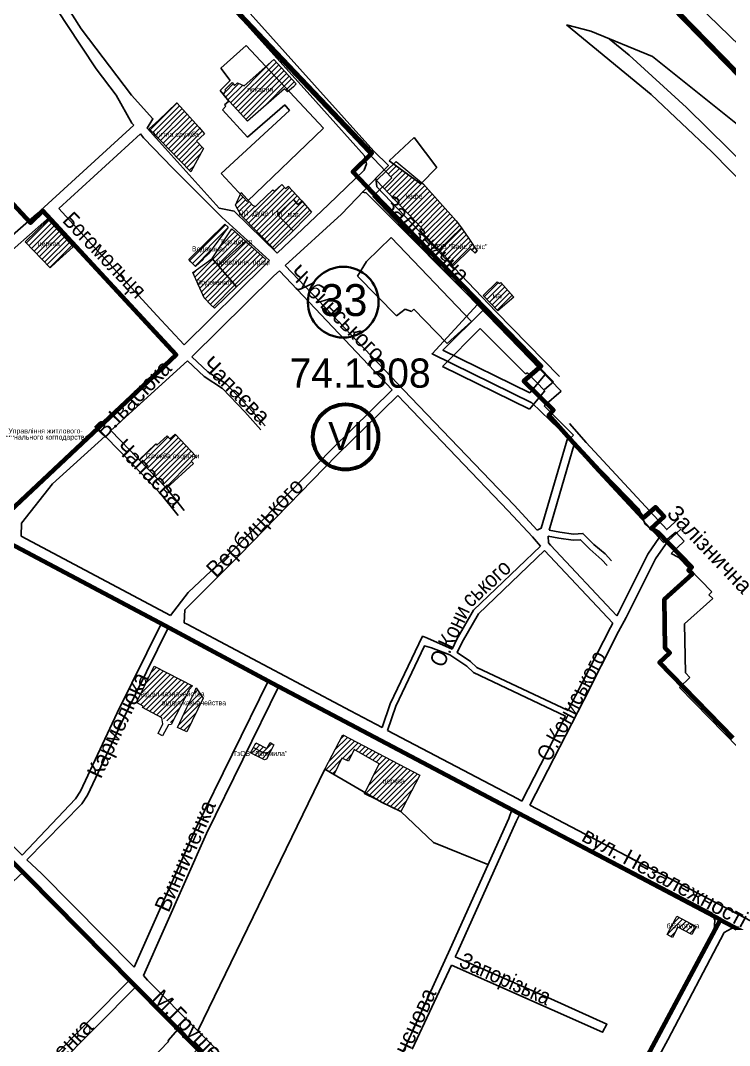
# Model space of a CAD drawing. Header units: millimetres. Extents: x 1378883 to 1389513, y 5662980 to 5673292.
# Drawn here: x 1384931 to 1385637, y 5666793 to 5667813 of the extents above; entities that cross this region are included whole.
import ezdxf
from ezdxf.enums import TextEntityAlignment as Align

# ---------------------------------------------------------------- set-up
doc = ezdxf.new("R2010")
doc.units = ezdxf.units.MM
for name, color, linetype in [('$Work', 1, 'Continuous'), ('N-raion', 1, 'Continuous'), ('zona', 3, 'Continuous'), ('вулиці', 7, 'Continuous'), ('ВулНазва', 7, 'Continuous'), ('КартаСкан', 252, 'Continuous'), ('район', 6, 'Continuous')]:
    doc.layers.add(name, color=color, linetype=linetype)
doc.layers.add('_5Інше', color=252, linetype='Continuous', lineweight=25)
picture_1 = doc.add_image_def('image1.tif', size_in_pixel=(29607, 29619))
pattern_1 = [(45, (2.4066, 2.8008), (-2.6516504294, 2.6516504294), [])]

# ---------------------------------------------------------------- blocks, each defined once
blk = doc.blocks.new('ЛвЗд')
at = {"layer": '_5Інше', "color": 204, "linetype": 'Continuous'}
for points in [[(48363.023, 25423.8), (48178.627, 25620.756)], [(48641.138, 25591.431), (49033.371, 25184.782)], [(48537.715, 25574.85), (48561.732, 25568.553)], [(48621.573, 25505.312), (48537.715, 25574.85)], [(48561.732, 25568.553), (48622.86, 25542.968)], [(48193.278, 25533.91), (48218.804, 25556.428)], [(48218.804, 25556.428), (48295.22, 25473.771)], [(48202.606, 25521.66), (48193.278, 25533.91)], [(48622.86, 25542.968), (48713.65, 25469.573)], [(48192.555, 25511.607), (48202.606, 25521.66)], [(48201.063, 25501.166), (48192.555, 25511.607)], [(48681.568, 25447.682), (48621.573, 25505.312)], [(48194.985, 25492.462), (48198.207, 25496.076)], [(48196.807, 25497.277), (48201.063, 25501.166)], [(48198.207, 25496.076), (48196.807, 25497.277)], [(48256.741, 25497.025), (48219.563, 25465.202)], [(48256.741, 25497.025), (48261.625, 25491.464)], [(48193, 25429), (48261.625, 25491.464)], [(48219.563, 25465.202), (48194.985, 25492.462)], [(48295.22, 25473.771), (48218.758, 25401.112)], [(48360.224, 25440.856), (48385.258, 25463.966)], [(48385.258, 25463.966), (48407.617, 25433.946)], [(49000, 25120), (48681.568, 25447.682)], [(48360.224, 25440.856), (48391.685, 25417.525)], [(48407.617, 25433.946), (48391.685, 25417.525)], [(48193, 25429), (48218.758, 25401.112)], [(48344.03, 25405.337), (48363.023, 25423.8)], [(48364.073, 25383.913), (48344.03, 25405.337)], [(48530.241, 25210.725), (48364.073, 25383.913)], [(48337.357, 25340.822), (48361.902, 25364.363)], [(48361.902, 25364.363), (48441.487, 25280.526)], [(48328.174, 25326.352), (48337.357, 25340.822)], [(48366.78, 25286.451), (48328.174, 25326.352)], [(48375.272, 25293.003), (48366.78, 25286.451)], [(48381.818, 25290.8), (48375.272, 25293.003)], [(48384.108, 25293.035), (48381.818, 25290.8)], [(48416.972, 25258.594), (48384.108, 25293.035)], [(48416.972, 25258.594), (48441.487, 25280.526)], [(48412.307, 25235.797), (48450.097, 25273.323)], [(48450.097, 25273.323), (48494.811, 25228.029)], [(48498.421, 25192.938), (48412.307, 25235.797)], [(48494.811, 25228.029), (48496.655, 25229.19)], [(48496.655, 25229.19), (48513.968, 25210.957)], [(48513.968, 25210.957), (48498.421, 25192.938)], [(48513.069, 25196.026), (48530.241, 25210.725)], [(48542.267, 25166.905), (48513.069, 25196.026)], [(48537.726, 25162.015), (48542.267, 25166.905)], [(48562.154, 25134.377), (48537.726, 25162.015)], [(48631.071, 25059.357), (48562.154, 25134.377)], [(48643.374, 25069.814), (48631.071, 25059.357)], [(48651.826, 25060.52), (48643.374, 25069.814)], [(48638.829, 25048.593), (48651.826, 25060.52)], [(48645.723, 25044.749), (48638.829, 25048.593)], [(48679, 25010), (48645.723, 25044.749)], [(48675.829, 25007.21), (48679, 25010)], [(48679.872, 25003.333), (48675.829, 25007.21)], [(48651.661, 24978.374), (48679.872, 25003.333)], [(48652.152, 24929.729), (48651.661, 24978.374)], [(48646.255, 24915.233), (48656.638, 24924.906)], [(48656.638, 24924.906), (48652.152, 24929.729)], [(48719.222, 24839.556), (48646.255, 24915.233)]]:
    blk.add_lwpolyline(points, dxfattribs=at)

msp = doc.modelspace()

# ---------------------------------------------------------------- hatches: boundary and pattern name
at = {"layer": 'вулиці', "lineweight": -2}
h = msp.add_hatch(dxfattribs=at)
h.set_pattern_fill('ANSI31', color=12, scale=30, style=0)
h.set_pattern_definition(pattern_1)
h.paths.add_polyline_path([(1385190.2, 5667741.6), (1385134.8, 5667741.6), (1385132.5, 5667739.5), (1385136.3, 5667734.9), (1385156.8, 5667712.4)])
h.paths.add_polyline_path([(1385190.2, 5667741.6), (1385193.9, 5667744.8), (1385196.7, 5667741.6), (1385197.9, 5667742.7), (1385175.3, 5667766.9), (1385153.5, 5667747.8), (1385146.9, 5667750.6), (1385144.1, 5667748.1), (1385141.6, 5667750.9), (1385134.3, 5667743.8), (1385135.7, 5667742.4), (1385134.8, 5667741.6)])
h.paths.add_polyline_path([(1385197.9, 5667742.7), (1385202.6, 5667746.8), (1385205.3, 5667749.7), (1385183.3, 5667773.9), (1385175.3, 5667766.9)])
h.paths.add_polyline_path([(1385155.8, 5667739.7), (1385183.4, 5667739.7), (1385183.4, 5667747.2), (1385155.8, 5667747.2)], flags=9)
h = msp.add_hatch(dxfattribs=at)
h.set_pattern_fill('ANSI31', color=5, scale=30, style=0)
h.set_pattern_definition(pattern_1)
h.paths.add_polyline_path([(1385068.7, 5667713.7), (1385059.2, 5667704.8), (1385100.7, 5667662.3), (1385113.1, 5667685.4), (1385106.3, 5667692.6), (1385114.1, 5667700.1), (1385108.7, 5667706.4), (1385090, 5667727.3), (1385086.8, 5667730.8)])
h.paths.add_polyline_path([(1385055.2, 5667695.1), (1385116.1, 5667695.1), (1385116.1, 5667702.6), (1385055.2, 5667702.6)], flags=9)
h = msp.add_hatch(dxfattribs=at)
h.set_pattern_fill('ANSI31', color=2, scale=30, style=0)
h.set_pattern_definition(pattern_1)
h.paths.add_polyline_path([(1385330.7, 5667605.8), (1385328.6, 5667603.8), (1385347.2, 5667584.6), (1385369.9, 5667606.6), (1385364.6, 5667613.3), (1385332, 5667649.9), (1385330.5, 5667651.2), (1385329.3, 5667650), (1385302.4, 5667669.8), (1385294.7, 5667662.4), (1385300.7, 5667656.1), (1385291.5, 5667647.1)])
h.paths.add_polyline_path([(1385312.8, 5667634.9), (1385332.8, 5667634.9), (1385332.8, 5667639.9), (1385312.8, 5667639.9)], flags=24)
h.paths.add_polyline_path([(1385328.5, 5667583.4), (1385405.1, 5667583.4), (1385405.1, 5667590.9), (1385328.5, 5667590.9)], flags=9)
h.paths.add_polyline_path([(1385271.5, 5667643.2), (1385382.1, 5667531.3), (1385399.1, 5667548.1), (1385288.6, 5667660)], flags=9)
h = msp.add_hatch(dxfattribs=at)
h.set_pattern_fill('ANSI31', color=2, scale=30, style=0)
h.set_pattern_definition(pattern_1)
h.paths.add_polyline_path([(1385347.2, 5667584.6), (1385362.1, 5667569), (1385379, 5667585.6), (1385383.4, 5667581.2), (1385385.4, 5667583.2), (1385378, 5667594.7), (1385369.9, 5667606.6)], flags=16)
h.paths.add_polyline_path([(1385328.5, 5667583.4), (1385405.1, 5667583.4), (1385405.1, 5667590.9), (1385328.5, 5667590.9)], flags=9)
h.paths.add_polyline_path([(1385271.5, 5667643.2), (1385382.1, 5667531.3), (1385399.1, 5667548.1), (1385288.6, 5667660)], flags=9)
h = msp.add_hatch(dxfattribs=at)
h.set_pattern_fill('ANSI31', color=2, scale=30, style=0)
h.set_pattern_definition(pattern_1)
h.paths.add_polyline_path([(1385202.6, 5667634.6), (1385207.2, 5667629.7), (1385211.1, 5667633.3), (1385210.4, 5667634), (1385197.9, 5667647.6), (1385197.6, 5667648), (1385194.9, 5667645.5), (1385191, 5667649.7), (1385183.7, 5667642.9), (1385182.3, 5667644.4), (1385167.5, 5667630.2), (1385165, 5667627.8), (1385161.8, 5667628.9), (1385157.6, 5667633.6), (1385156.5, 5667632.6), (1385149.8, 5667639.8), (1385145, 5667629.1), (1385150.6, 5667618.6), (1385183.5, 5667585.3), (1385184.2, 5667586), (1385202.3, 5667603.6), (1385194.3, 5667611.9), (1385189.6, 5667616.7), (1385186.8, 5667619.6)])
h.paths.add_polyline_path([(1385140.1, 5667616), (1385201.4, 5667616), (1385201.4, 5667624.7), (1385140.1, 5667624.7)], flags=9)
h = msp.add_hatch(dxfattribs=at)
h.set_pattern_fill('ANSI31', color=2, scale=30, style=0)
h.set_pattern_definition(pattern_1)
h.paths.add_polyline_path([(1385214.8, 5667615.9), (1385220.7, 5667622.1), (1385211.1, 5667633.3), (1385207.2, 5667629.7), (1385202.6, 5667634.6), (1385186.8, 5667619.6), (1385189.6, 5667616.7), (1385194.3, 5667611.9), (1385202.3, 5667603.6)])
h.paths.add_polyline_path([(1385195.3, 5667617.2), (1385211.2, 5667617.2), (1385211.2, 5667622.2), (1385195.3, 5667622.2)], flags=24)
h.paths.add_polyline_path([(1385140.1, 5667616), (1385201.4, 5667616), (1385201.4, 5667624.7), (1385140.1, 5667624.7)], flags=9)
h = msp.add_hatch(dxfattribs=at)
h.set_pattern_fill('ANSI31', color=5, scale=30, style=0)
h.set_pattern_definition(pattern_1)
h.paths.add_polyline_path([(1384958.5, 5667614.6), (1384935.8, 5667592.5), (1384960.6, 5667566.9), (1384983.4, 5667587.7)])
h.paths.add_polyline_path([(1384944, 5667586.8), (1384974.5, 5667586.8), (1384974.5, 5667593.1), (1384944, 5667593.1)], flags=24)
h = msp.add_hatch(dxfattribs=at)
h.set_pattern_fill('ANSI31', color=164, scale=30, style=0)
h.set_pattern_definition(pattern_1)
h.paths.add_polyline_path([(1385137.7, 5667607.1), (1385134.4, 5667610.1), (1385099.7, 5667575.8), (1385098.7, 5667574.8), (1385100.7, 5667572.6), (1385105.3, 5667567.9), (1385113.1, 5667575.4), (1385112.8, 5667575.7), (1385118, 5667580.7)])
h.paths.add_polyline_path([(1385096, 5667580.4), (1385142.3, 5667580.4), (1385142.3, 5667589.2), (1385096, 5667589.2)], flags=9)
h = msp.add_hatch(dxfattribs=at)
h.set_pattern_fill('ANSI31', color=5, scale=30, style=0)
h.set_pattern_definition(pattern_1)
h.paths.add_polyline_path([(1385121.9, 5667576), (1385128.1, 5667568.8), (1385135.5, 5667575.6), (1385142.4, 5667581.9), (1385154.9, 5667593.3), (1385141.5, 5667605.3)])
h.paths.add_polyline_path([(1385124.3, 5667587.5), (1385167.2, 5667587.5), (1385167.2, 5667596.3), (1385124.3, 5667596.3)], flags=9)
h.paths.add_polyline_path([(1385096, 5667580.4), (1385142.3, 5667580.4), (1385142.3, 5667589.2), (1385096, 5667589.2)], flags=9)
h = msp.add_hatch(dxfattribs=at)
h.set_pattern_fill('ANSI31', color=5, scale=30, style=0)
h.set_pattern_definition(pattern_1)
h.paths.add_polyline_path([(1385175.1, 5667575.1), (1385154.9, 5667593.3), (1385142.4, 5667581.9), (1385135.5, 5667575.6), (1385128.1, 5667568.8), (1385146.1, 5667547.6)])
h.paths.add_polyline_path([(1385108.3, 5667567.4), (1385192.9, 5667567.4), (1385192.9, 5667576.2), (1385108.3, 5667576.2)], flags=9)
h.paths.add_polyline_path([(1385124.3, 5667587.5), (1385167.2, 5667587.5), (1385167.2, 5667596.3), (1385124.3, 5667596.3)], flags=9)
h = msp.add_hatch(dxfattribs=at)
h.set_pattern_fill('ANSI31', color=164, scale=30, style=0)
h.set_pattern_definition(pattern_1)
h.paths.add_polyline_path([(1385121.9, 5667576), (1385102.4, 5667562.1), (1385113.9, 5667536.9), (1385121.3, 5667529.2), (1385124, 5667526.5), (1385146.1, 5667547.6)])
h.paths.add_polyline_path([(1385100.6, 5667547.3), (1385146.9, 5667547.3), (1385146.9, 5667556), (1385100.6, 5667556)], flags=9)
h = msp.add_hatch(dxfattribs=at)
h.set_pattern_fill('ANSI31', color=2, scale=30, style=0)
h.set_pattern_definition(pattern_1)
h.paths.add_polyline_path([(1385422, 5667537.6), (1385408.9, 5667552), (1385408, 5667551.2), (1385405.4, 5667552.6), (1385391.3, 5667539.1), (1385405.9, 5667524)])
h.paths.add_polyline_path([(1385399.3, 5667536.4), (1385415.2, 5667536.4), (1385415.2, 5667541.4), (1385399.3, 5667541.4)], flags=24)
h = msp.add_hatch(dxfattribs=at)
h.set_pattern_fill('ANSI31', color=5, scale=30, style=0)
h.set_pattern_definition(pattern_1)
h.paths.add_polyline_path([(1385079.8, 5667396.6), (1385077.1, 5667399.5), (1385066.7, 5667390.2), (1385065.6, 5667391.4), (1385049.2, 5667375.8), (1385076.3, 5667347.5), (1385103.1, 5667372), (1385100.8, 5667374.3), (1385105.8, 5667379), (1385085, 5667401.3)], flags=17)
h.paths.add_polyline_path([(1385047, 5667375.3), (1385117.8, 5667375.3), (1385117.8, 5667382.8), (1385047, 5667382.8)], flags=9)
h.paths.add_polyline_path([(1385011.6, 5667393.8), (1385090.7, 5667314.5), (1385107.7, 5667331.4), (1385028.6, 5667410.8)], flags=9)
h = msp.add_hatch(dxfattribs=at)
h.set_pattern_fill('ANSI31', color=5, scale=30, style=0)
h.set_pattern_definition(pattern_1)
h.paths.add_polyline_path([(1385064.2, 5667170.5), (1385046.6, 5667134.1), (1385053.2, 5667130.5), (1385052.4, 5667129.2), (1385081.6, 5667113.4), (1385101.4, 5667151.3)])
h.paths.add_polyline_path([(1385035.5, 5667138), (1385129.3, 5667138), (1385129.3, 5667146.7), (1385035.5, 5667146.7)], flags=9)
h.paths.add_polyline_path([(1385009.5, 5667039.5), (1385072.1, 5667172.1), (1385050.4, 5667182.4), (1384987.8, 5667049.7)], flags=9)
h = msp.add_hatch(dxfattribs=at)
h.set_pattern_fill('ANSI31', color=5, scale=30, style=0)
h.set_pattern_definition(pattern_1)
h.paths.add_polyline_path([(1385112.9, 5667138.6), (1385106, 5667148.9), (1385104.7, 5667145.2), (1385096.7, 5667129.2), (1385087.4, 5667109.3), (1385096.7, 5667105.1)])
h.paths.add_polyline_path([(1385056.8, 5667129), (1385150.6, 5667129), (1385150.6, 5667137.7), (1385056.8, 5667137.7)], flags=9)
h.paths.add_polyline_path([(1385035.5, 5667138), (1385129.3, 5667138), (1385129.3, 5667146.7), (1385035.5, 5667146.7)], flags=9)
h = msp.add_hatch(dxfattribs=at)
h.set_pattern_fill('ANSI31', color=5, scale=30, style=0)
h.set_pattern_definition(pattern_1)
h.paths.add_polyline_path([(1385288, 5667073.2), (1385274, 5667044.6), (1385290.2, 5667035.2), (1385309.7, 5667025.9), (1385311.5, 5667029.5), (1385328.3, 5667062), (1385251.8, 5667102), (1385233.9, 5667067.8), (1385242.2, 5667063), (1385243.3, 5667062.9), (1385250.9, 5667078.8), (1385257.4, 5667075.9), (1385263.2, 5667087.4)])
h.paths.add_polyline_path([(1385287.2, 5667052.3), (1385317.6, 5667052.3), (1385317.6, 5667058.5), (1385287.2, 5667058.5)], flags=24)
h = msp.add_hatch(dxfattribs=at)
h.set_pattern_fill('ANSI31', color=2, scale=30, style=0)
h.set_pattern_definition(pattern_1)
h.paths.add_polyline_path([(1385176.2, 5667088.4), (1385165.3, 5667094.1), (1385162.8, 5667089.5), (1385170.4, 5667085.5), (1385178.4, 5667082.8), (1385183.3, 5667092.2), (1385179.4, 5667094.3)])
h.paths.add_polyline_path([(1385135.1, 5667078.4), (1385203.8, 5667078.4), (1385203.8, 5667087.2), (1385135.1, 5667087.2)], flags=9)
h = msp.add_hatch(dxfattribs=at)
h.set_pattern_fill('ANSI31', color=2, scale=30, style=0)
h.set_pattern_definition(pattern_1)
h.paths.add_polyline_path([(1385162.8, 5667089.5), (1385160, 5667084.2), (1385173.8, 5667077.1), (1385175.7, 5667077.7), (1385178.4, 5667082.8), (1385170.4, 5667085.5)])
h.paths.add_polyline_path([(1385135.1, 5667078.4), (1385203.8, 5667078.4), (1385203.8, 5667087.2), (1385135.1, 5667087.2)], flags=9)
h = msp.add_hatch(dxfattribs=at)
h.set_pattern_fill('ANSI31', color=5, scale=30, style=0)
h.set_pattern_definition(pattern_1)
h.paths.add_polyline_path([(1385584.1, 5666921.7), (1385582.7, 5666918.9), (1385574.5, 5666903.3), (1385579.9, 5666900.4), (1385585.3, 5666910.7), (1385598.4, 5666903.9), (1385599.2, 5666903.4), (1385603.5, 5666911.5)])
h.paths.add_polyline_path([(1385565.7, 5666908.5), (1385614.9, 5666908.5), (1385614.9, 5666916), (1385565.7, 5666916)], flags=9)

# ---------------------------------------------------------------- linework, layer by layer
at = {"layer": '$Work', "color": 7, "lineweight": -2}
msp.add_lwpolyline([(1385107.5, 5666789.6), (1385087.5, 5666808.9), (1385077.9, 5666798.1), (1385078.3, 5666796.9), (1385077.8, 5666796.4), (1385077.8, 5666796.3), (1385063.2, 5666780.9), (1385081.4, 5666763.8), (1385086.6, 5666767.5)], close=True, dxfattribs=at)
at = {"layer": 'N-raion', "color": 1, "lineweight": 35}
msp.add_circle((1385252.2, 5667532.5), 35.2, dxfattribs=at)
at = {"layer": 'zona', "color": 3, "lineweight": 60}
msp.add_circle((1385254.5, 5667398.4), 32.5, dxfattribs=at)
at = {"layer": 'вулиці', "color": 7}
for points in [[(1385967.5, 5667465.7), (1385719, 5667717.7), (1385533.2, 5667897.9), (1385360.4, 5668049), (1385287.4, 5668103.8), (1385248.1, 5668130.8), (1385207.4, 5668153.7), (1385167.2, 5668172.5), (1385154, 5668176.3), (1385141.1, 5668179), (1385130.3, 5668172), (1385126.9, 5668165.8)], [(1385052.3, 5667933.5), (1385069.6, 5667914.7), (1385103.9, 5667882), (1385223.6, 5667748.3), (1385282.6, 5667682.8), (1385297.1, 5667668.3), (1385287.6, 5667659), (1385250.5, 5667620), (1385194.6, 5667568.9)], [(1385056, 5667909.6), (1385064.1, 5667906.2), (1385096.7, 5667875.1), (1385216.2, 5667741.6), (1385273.5, 5667678), (1385275.5, 5667670.2), (1385273.1, 5667663.9), (1385237.7, 5667629.7), (1385186.6, 5667581.1)], [(1384963.3, 5667849.2), (1384991.6, 5667804.4), (1385041.5, 5667738.3), (1385062.8, 5667714.9), (1385057.1, 5667705.7), (1385128.9, 5667625.9), (1385143.6, 5667622.9), (1385186.6, 5667581.1)], [(1385043.7, 5667708.5), (1385042, 5667710.6), (1385026.2, 5667738.5), (1385006.4, 5667764.6), (1384977.1, 5667808.6), (1384955.1, 5667842.9)], [(1386032.9, 5667271.8), (1385893.3, 5667421.5), (1385787.1, 5667531.1), (1385724.6, 5667594.3), (1385656.7, 5667664.2), (1385593.9, 5667726), (1385536.9, 5667778.3), (1385516.9, 5667794.5)], [(1384724.2, 5667407.9), (1384804.8, 5667483.4), (1384904, 5667582.4), (1384946.9, 5667620.2), (1385043.7, 5667708.5)], [(1384969.1, 5667625.6), (1385050.5, 5667699.8)], [(1385178.8, 5667573.8), (1385131.3, 5667617.1), (1385082.8, 5667665.7), (1385053.5, 5667696), (1385050.5, 5667699.8)], [(1385284.5, 5667656), (1385285.7, 5667647.3), (1385404.3, 5667523), (1385467.4, 5667458.6)], [(1385271.2, 5667641.8), (1385275, 5667641.2), (1385398.5, 5667517.5), (1385461.4, 5667453.4)], [(1384969.1, 5667625.6), (1385066.9, 5667519.2), (1385094.1, 5667490)], [(1384734.5, 5667402.5), (1384812.4, 5667475.5), (1384911.5, 5667574.3), (1384954.2, 5667612), (1384960.3, 5667617.5)], [(1384960.3, 5667617.5), (1385058.1, 5667511), (1385085.4, 5667481.8)], [(1385178.8, 5667573.8), (1385173.9, 5667569.1), (1385094.1, 5667490)], [(1385194.6, 5667568.9), (1385319.4, 5667437.7), (1385422.2, 5667330.5), (1385445.3, 5667305.6)], [(1385188.7, 5667563.5), (1385183.3, 5667558.6), (1385101.7, 5667478.2)], [(1385188.7, 5667563.5), (1385301, 5667445.4)], [(1385385.7, 5667530.3), (1385340.6, 5667481.2), (1385439.8, 5667432.5)], [(1385391.4, 5667524.6), (1385351.4, 5667484.8), (1385437.8, 5667442.4), (1385453.2, 5667460.5)], [(1385085.4, 5667481.8), (1384926.9, 5667332.3), (1384912.3, 5667320), (1384902.2, 5667315.2)], [(1385101.7, 5667478.2), (1385117.5, 5667463.2), (1385135.8, 5667451.3), (1385158.6, 5667427.3), (1385174.6, 5667409.6)], [(1385097.3, 5667474.1), (1385021.1, 5667404.7)], [(1385097.3, 5667474.1), (1385113.8, 5667458.5), (1385132, 5667446.7), (1385154.2, 5667423.3), (1385170.1, 5667405.6)], [(1385080.5, 5667220.8), (1385097.9, 5667243.7), (1385143.7, 5667286.8), (1385240.4, 5667385.8), (1385301, 5667445.4)], [(1385094.1, 5667213.6), (1385094.7, 5667226.3), (1385149.3, 5667281.1), (1385246, 5667380.2), (1385306.5, 5667439.6)], [(1385306.5, 5667439.6), (1385313.6, 5667432.2), (1385416.4, 5667325), (1385440.7, 5667298.9), (1385448.6, 5667289.9)], [(1385439.8, 5667432.5), (1385475.7, 5667398)], [(1385477.3, 5667411.7), (1385494, 5667393), (1385574.2, 5667306.2), (1385574.2, 5667306.2), (1385574.2, 5667306.2)], [(1385015.2, 5667399.3), (1384962.9, 5667351.6), (1384932.2, 5667312.5), (1384931.8, 5667299.8)], [(1385015.2, 5667399.3), (1385043.4, 5667370.3), (1385070.3, 5667342.2), (1385087.8, 5667320.3)], [(1385021.1, 5667404.7), (1385049.2, 5667375.8), (1385076.3, 5667347.5), (1385094.1, 5667325.3)], [(1385475.7, 5667398), (1385449.3, 5667307.5), (1385445.3, 5667305.6)], [(1385482.3, 5667392.1), (1385457.1, 5667305.8)], [(1385482.3, 5667392.1), (1385487.2, 5667387.7), (1385546.2, 5667326.9), (1385552.6, 5667311.6), (1385566.9, 5667298.8)], [(1385574.2, 5667306.2), (1385586.1, 5667317.3)], [(1384893.6, 5667307.1), (1384922.4, 5667292.1), (1385071.3, 5667213)], [(1385437.8, 5667032), (1385491.5, 5667136.6), (1385526.2, 5667204.7), (1385533.8, 5667218.7), (1385562.9, 5667277.1), (1385575.1, 5667294.8), (1385588, 5667306.8)], [(1385457.1, 5667305.8), (1385467.7, 5667303.7), (1385481.3, 5667301.6), (1385490.7, 5667302.4), (1385501.7, 5667291.4), (1385512.7, 5667282), (1385519.2, 5667275.3)], [(1384931.8, 5667299.8), (1385080.5, 5667220.8)], [(1385456.1, 5667299.8), (1385466.7, 5667297.8), (1385481, 5667295.6), (1385488.4, 5667296.2), (1385497.6, 5667286.9), (1385509.4, 5667276.2), (1385515, 5667270.4)], [(1385456.1, 5667299.8), (1385456.6, 5667292.9)], [(1385456.6, 5667292.9), (1385458.4, 5667290.9), (1385524.6, 5667220.5)], [(1385524.6, 5667220.5), (1385525.9, 5667222.8), (1385555.2, 5667281.7), (1385566.9, 5667298.8)], [(1385448.6, 5667289.9), (1385381.9, 5667226.2), (1385365.2, 5667197.1), (1385360.7, 5667187.2)], [(1385452.6, 5667285.4), (1385386.7, 5667222.5), (1385370.5, 5667194.3), (1385365.5, 5667184), (1385378.9, 5667175.1), (1385385.3, 5667169.2), (1385476, 5667126.1)], [(1385452.5, 5667285.5), (1385520.5, 5667213.1)], [(1385071.3, 5667213), (1385027.2, 5667123.9), (1384990.7, 5667045.9), (1384985.9, 5667038.4), (1384932.6, 5666982.2)], [(1385094.1, 5667213.6), (1385097, 5667212.1), (1385259.5, 5667125.8), (1385291, 5667109.2)], [(1385476, 5667126.1), (1385483.5, 5667140.7), (1385518.2, 5667208.8), (1385520.5, 5667213.1)], [(1385078.3, 5667209.1), (1385034.4, 5667120.4), (1384997.7, 5667042.1), (1384992.2, 5667033.4), (1384937.3, 5666977.6)], [(1385078.3, 5667209.1), (1385091.7, 5667202), (1385177.8, 5667156.2)], [(1385291, 5667109.2), (1385298.8, 5667132.9), (1385331.2, 5667200.1), (1385336, 5667198.1), (1385360.7, 5667187.2)], [(1385296.4, 5667106.4), (1385304.4, 5667130.7), (1385333, 5667190.5), (1385339.9, 5667188.6), (1385358.2, 5667181.6)], [(1385358.2, 5667181.6), (1385375.2, 5667170.4), (1385381.9, 5667164.2), (1385473.3, 5667120.7)], [(1385177.8, 5667156.2), (1385105.4, 5667008.9), (1385044.3, 5666871)], [(1385188.6, 5667151), (1385116.2, 5667003.8), (1385053.6, 5666862.5)], [(1385188.6, 5667151), (1385254.9, 5667115.8), (1385420.1, 5667028.9)], [(1385429.8, 5667036.2), (1385473.3, 5667120.7)], [(1384799.7, 5667108.8), (1384826.2, 5667089.9), (1384932.6, 5666982.2)], [(1385296.4, 5667106.4), (1385425.9, 5667038.3), (1385429.8, 5667036.2)], [(1385233.9, 5667067.8), (1385107.7, 5666807.5)], [(1385396.2, 5666972.9), (1385342.1, 5666994.8), (1385309.7, 5667025.9), (1385290.2, 5667035.2), (1385233.9, 5667067.8)], [(1385249.8, 5666663.7), (1385255.9, 5666664.4), (1385358.5, 5666889.3), (1385417, 5667018.9), (1385420, 5667027.6), (1385420.1, 5667028.9)], [(1385437.8, 5667032), (1385617, 5666938.2), (1385686.1, 5666902.2)], [(1385363.6, 5666881.3), (1385365.8, 5666886), (1385424.4, 5667015.9), (1385428.7, 5667024.4)], [(1385428.7, 5667024.4), (1385611.2, 5666928.9), (1385619.3, 5666924.7)], [(1384937.3, 5666977.6), (1384952.1, 5666964.2), (1385044.3, 5666871)], [(1384778.4, 5666818), (1384780.1, 5666819.6), (1384829.4, 5666867.2), (1384855, 5666891.3), (1384894.4, 5666929.1), (1384933.4, 5666965.2)], [(1384933.4, 5666965.2), (1384943, 5666956.8), (1385040.6, 5666858.9)], [(1385541.5, 5666757.4), (1385566.3, 5666803.3), (1385621.4, 5666908.1), (1385621.9, 5666917.6), (1385619.3, 5666924.7)], [(1385542.2, 5666737.5), (1385575.2, 5666798.6), (1385631.2, 5666905.4), (1385638.5, 5666909.5), (1385645.4, 5666911)], [(1385363.6, 5666881.3), (1385458.8, 5666839.5), (1385514.6, 5666814.1), (1385510.3, 5666806.2), (1385359.8, 5666872.8)], [(1385320.8, 5666789.2), (1385359.8, 5666872.8)], [(1384890.1, 5666709.1), (1384895.9, 5666715), (1384958.6, 5666776.3), (1385040.6, 5666858.9)], [(1385053.6, 5666862.5), (1385057.3, 5666857.9), (1385158.7, 5666756.3), (1385249.8, 5666663.7)], [(1384898, 5666704.5), (1384902.3, 5666708.7), (1384965, 5666769.9), (1385046.9, 5666852.5)], [(1385046.9, 5666852.5), (1385149.5, 5666748.4), (1385269.1, 5666626.5), (1385332.4, 5666564.9), (1385359.1, 5666538.5)]]:
    msp.add_lwpolyline(points, dxfattribs=at)
at = {"layer": 'вулиці', "color": 1}
msp.add_lwpolyline([(1385452.4, 5667445.6), (1385461.4, 5667453.4)], dxfattribs=at)
at = {"layer": 'ВулНазва', "color": 7, "lineweight": 9}
for points in [[(1385183.3, 5667773.9), (1385205.3, 5667749.7), (1385202.6, 5667746.8), (1385196.7, 5667741.6), (1385193.9, 5667744.8), (1385156.8, 5667712.4), (1385132.3, 5667739.3), (1385135.7, 5667742.4), (1385134.3, 5667743.8), (1385141.6, 5667750.9), (1385144.1, 5667748.1), (1385146.9, 5667750.6), (1385153.5, 5667747.8), (1385183.3, 5667773.9)], [(1385059.2, 5667704.8), (1385068.7, 5667713.7), (1385086.8, 5667730.8), (1385090, 5667727.3), (1385108.7, 5667706.4), (1385114.1, 5667700.1), (1385106.3, 5667692.6), (1385113.1, 5667685.4), (1385100.7, 5667662.3), (1385059.2, 5667704.8)], [(1385347.2, 5667584.6), (1385328.6, 5667603.8), (1385330.7, 5667605.8), (1385285.4, 5667653.6), (1385305, 5667672.3), (1385332, 5667649.9), (1385364.6, 5667613.3), (1385369.9, 5667606.6), (1385347.2, 5667584.6)], [(1385150.6, 5667618.6), (1385145, 5667629.1), (1385150.6, 5667641.5), (1385161.8, 5667628.9), (1385165, 5667627.8), (1385167.5, 5667630.2), (1385182.3, 5667644.4), (1385183.7, 5667642.9), (1385191, 5667649.7), (1385194.9, 5667645.5), (1385197.6, 5667648), (1385197.9, 5667647.6), (1385210.4, 5667634), (1385211.1, 5667633.3), (1385207.2, 5667629.7), (1385202.6, 5667634.6), (1385186.8, 5667619.6), (1385189.6, 5667616.7), (1385194.3, 5667611.9), (1385202.3, 5667603.6), (1385184.2, 5667586), (1385183.5, 5667585.3), (1385150.6, 5667618.6)], [(1385202.6, 5667634.6), (1385207.2, 5667629.7), (1385211.1, 5667633.3), (1385220.7, 5667622.1), (1385214.8, 5667615.9), (1385202.3, 5667603.6), (1385194.3, 5667611.9), (1385189.6, 5667616.7), (1385186.8, 5667619.6), (1385202.6, 5667634.6)], [(1384935.8, 5667592.5), (1384958.5, 5667614.6), (1384983.4, 5667587.7), (1384966.2, 5667572), (1384960.7, 5667566.8), (1384935.8, 5667592.5)], [(1385134.4, 5667610.1), (1385137.7, 5667607.1), (1385118, 5667580.7), (1385112.8, 5667575.7), (1385113.1, 5667575.4), (1385105.3, 5667567.9), (1385100.7, 5667572.6), (1385098.7, 5667574.8), (1385099.7, 5667575.8), (1385134.4, 5667610.1)], [(1385128.1, 5667568.8), (1385121.9, 5667576), (1385141.5, 5667605.3), (1385154.9, 5667593.3), (1385142.4, 5667581.9), (1385135.5, 5667575.6), (1385128.1, 5667568.8)], [(1385347.2, 5667584.6), (1385369.9, 5667606.6), (1385378, 5667594.7), (1385385.4, 5667583.2), (1385383.4, 5667581.2), (1385379, 5667585.6), (1385362.1, 5667569), (1385347.2, 5667584.6)], [(1385146.1, 5667547.6), (1385128.1, 5667568.8), (1385135.5, 5667575.6), (1385142.4, 5667581.9), (1385154.9, 5667593.3), (1385175.1, 5667575.1), (1385146.1, 5667547.6)], [(1385124, 5667526.5), (1385121.3, 5667529.2), (1385113.9, 5667536.9), (1385102.4, 5667562.1), (1385121.9, 5667576), (1385146.1, 5667547.6), (1385124, 5667526.5)], [(1385405.4, 5667552.6), (1385408, 5667551.2), (1385408.9, 5667552), (1385422, 5667537.6), (1385405.9, 5667524), (1385391.3, 5667539.1), (1385405.4, 5667552.6)], [(1385049.2, 5667375.8), (1385065.6, 5667391.4), (1385066.7, 5667390.2), (1385077.1, 5667399.5), (1385079.8, 5667396.6), (1385085, 5667401.3), (1385105.8, 5667379), (1385100.8, 5667374.3), (1385103.1, 5667372), (1385076.3, 5667347.5), (1385049.2, 5667375.8)], [(1385064.2, 5667170.5), (1385102.3, 5667150.9), (1385099.4, 5667147.6), (1385081, 5667112.3), (1385078.3, 5667111.9), (1385072.5, 5667101), (1385067.9, 5667103.3), (1385072.7, 5667112.9), (1385071.6, 5667118.9), (1385052.4, 5667129.2), (1385053.2, 5667130.5), (1385046.6, 5667134.1), (1385064.2, 5667170.5)], [(1385106, 5667148.9), (1385112.9, 5667138.6), (1385096.7, 5667105.1), (1385087.4, 5667109.3), (1385096.7, 5667129.2), (1385104.7, 5667145.2), (1385106, 5667148.9)], [(1385251.8, 5667102), (1385328.3, 5667062), (1385311.5, 5667029.5), (1385309.7, 5667025.9), (1385273.3, 5667043.2), (1385288, 5667073.2), (1385263.2, 5667087.4), (1385257.4, 5667075.9), (1385250.9, 5667078.8), (1385243.3, 5667062.9), (1385241.2, 5667063.1), (1385233.9, 5667067.8), (1385251.8, 5667102)], [(1385165.3, 5667094.1), (1385176.2, 5667088.4), (1385179.4, 5667094.3), (1385183.3, 5667092.2), (1385178.4, 5667082.8), (1385175.7, 5667077.7), (1385173.8, 5667077.1), (1385160, 5667084.2), (1385162.8, 5667089.5), (1385165.3, 5667094.1)], [(1385162.8, 5667089.5), (1385170.4, 5667085.5), (1385178.4, 5667082.8), (1385175.7, 5667077.7), (1385173.8, 5667077.1), (1385160, 5667084.2), (1385162.8, 5667089.5)], [(1385574.5, 5666903.3), (1385582.7, 5666918.9), (1385584.1, 5666921.7), (1385603.5, 5666911.5), (1385599.2, 5666903.4), (1385598.4, 5666903.9), (1385585.3, 5666910.7), (1385579.9, 5666900.4), (1385574.5, 5666903.3)]]:
    msp.add_lwpolyline(points, close=True, dxfattribs=at)
at = {"layer": 'район', "color": 6, "lineweight": 100}
for points in [[(1384485.2, 5668733.5), (1384535.4, 5668713.2), (1384635.1, 5668650.1), (1384890.6, 5668361.8), (1384894, 5668364.9), (1384901.6, 5668356.4), (1384898.3, 5668353.4), (1385017.7, 5668228.6), (1385097.1, 5668186.7), (1385096.7, 5668195.3), (1385115.8, 5668186.2), (1385109.8, 5668180.5), (1385256.2, 5668114.7), (1385312.8, 5668068.3), (1385463.4, 5667934.1), (1385557.7, 5667850), (1385952.3, 5667445.7)], [(1385480.5, 5666643.1), (1385627.6, 5666918), (1385420.6, 5667027.2), (1385181.7, 5667153.2), (1385074.9, 5667210.6), (1384898.3, 5667304), (1385086, 5667480.2), (1384953.3, 5667623.2), (1384940.9, 5667611.4), (1384902.6, 5667652.6), (1384889.8, 5667660.1), (1384888.2, 5667687.1), (1384886.4, 5667694.4), (1384811.5, 5667758.2), (1384692.6, 5667757.6), (1384674.7, 5667755.8), (1384693.1, 5668077.6)], [(1385640.2, 5667098.6), (1385566.8, 5667173.9), (1385577.1, 5667183.6), (1385572.6, 5667188.4), (1385571.9, 5667237.1), (1385599.9, 5667262.2), (1385595.8, 5667266), (1385599, 5667268.8), (1385565.5, 5667303.4), (1385558.6, 5667307.2), (1385571.5, 5667319.2), (1385563, 5667328.5), (1385550.8, 5667317.9), (1385481.4, 5667392.5), (1385456.8, 5667420), (1385461.3, 5667424.9), (1385432, 5667453.9), (1385449.1, 5667468.7), (1385281.9, 5667640.9), (1385261.7, 5667662.2), (1385280.6, 5667680.8), (1385204.2, 5667761.4), (1385095, 5667876.6)], [(1384117.1, 5667363.4), (1384194.8, 5667345.7), (1384253.6, 5667338.7), (1384273.8, 5667336.8), (1384401.4, 5667324), (1384415.8, 5667320.9), (1384544.2, 5667254.4), (1384610.3, 5667212.1), (1384782.9, 5667105.7), (1384801.1, 5667095.1), (1384815.2, 5667084.5), (1384926.8, 5666971.9), (1384937.6, 5666961), (1385042.9, 5666854.8), (1385248.4, 5666647.2)], [(1385627.6, 5666918), (1385806.8, 5666823.5), (1386049.5, 5666695.6), (1386270.5, 5666602.3), (1386347.6, 5666571.4), (1386382.8, 5666573.8), (1386415.4, 5666603.4)]]:
    msp.add_lwpolyline(points, dxfattribs=at)

# ---------------------------------------------------------------- block references
at = {"layer": 'ВулНазва', "color": 7, "lineweight": 9, "rotation": 0.3369352804470327}
msp.add_blockref('ЛвЗд', (1337088, 5641948.4), dxfattribs=at)

# ---------------------------------------------------------------- texts
at = {"layer": 'N-raion', "color": 1, "lineweight": 35}
msp.add_text('33', height=31.73, dxfattribs=at).set_placement((1385229.1, 5667518.7))
msp.add_text('74.1308', height=29.05, dxfattribs=at).set_placement((1385269, 5667447.4), align=Align.CENTER)
at = {"layer": 'zona', "color": 3, "lineweight": 60}
msp.add_text('VII', height=27.66, dxfattribs=at).set_placement((1385237.3, 5667385.5))
at = {"layer": 'ВулНазва', "color": 7, "lineweight": 9}
for s, p in [('пекарня', (1385169.6, 5667743.5)), ('Митна служба', (1385085.7, 5667698.9)), ('кафе', (1385322.8, 5667637.4)), ('ПП  Дуда Т.М.', (1385170.7, 5667620.4)), ('маг.', (1385203.3, 5667619.7)), ('церква', (1384959.2, 5667590)), ('Тер.центр', (1385145.7, 5667591.9)), ('ТзОВ "Вайс Офіс"', (1385366.8, 5667587.2)), ('Водоканал', (1385119.1, 5667584.8)), ('Управління  праці', (1385150.6, 5667571.8)), ('Водоканал', (1385123.7, 5667551.6)), ('маг.', (1385407.2, 5667538.9)), ('Управління житлового-', (1384956, 5667403.8)), ('комунального когподарства', (1384954.1, 5667397.5)), ('Служба охорони', (1385082.4, 5667379)), ('відділ казначейства', (1385082.4, 5667142.3)), ('відділ казначейства', (1385103.7, 5667133.4)), ('ТзОВ "Людмила"', (1385169.5, 5667082.8)), ('церква', (1385302.4, 5667055.4)), ('бібліотека', (1385590.3, 5666912.2))]:
    msp.add_text(s, height=5, dxfattribs=at).set_placement(p, align=Align.MIDDLE)
at = {"layer": 'ВулНазва', "color": 1, "lineweight": 9}
for s, rotation, p in [('Залізнична', 314.649, (1385335.3, 5667595.7)), ('Чубинського', 314.649, (1385245.1, 5667520.4)), ('Чапаєва', 314.8958, (1385145.9, 5667445)), ('В.Івасюка', 45.5397, (1385042.9, 5667436.3)), ('Чапаєва', 314.8958, (1385059.6, 5667362.6)), ('Вербицького', 45.7047, (1385165.5, 5667307.1)), ('Залізнична', 313.5114, (1385617.4, 5667287)), ('Кармелюка', 64.7481, (1385029.9, 5667110.9)), ('Винниченка', 66.3272, (1385094.9, 5666981.6)), ('вул. Незалежності', 331.5115, (1385571.7, 5666958.7)), ('М.Грушевського', 314.5675, (1385121.8, 5666785.7)), ('Сечєнова', 65.3955, (1385317.9, 5666805)), ('Винниченка', 45.5916, (1384957.7, 5666773.6))]:
    msp.add_text(s, height=16, rotation=rotation, dxfattribs=at).set_placement(p, align=Align.MIDDLE)
at = {"layer": 'ВулНазва', "color": 1, "lineweight": 9, "width": 0.9}
for s, rotation, p in [('Богомольця', 313.5802, (1385013.2, 5667577.8)), ('ського', 42.8197, (1385394.5, 5667252.9)), ('О.Кони', 65.0236, (1385358, 5667200.3)), ('О.Кониського', 61.9768, (1385479, 5667131)), ('Запорiзька', 336.0151, (1385412.8, 5666857.7))]:
    msp.add_text(s, height=16, rotation=rotation, dxfattribs=at).set_placement(p, align=Align.MIDDLE)

# ---------------------------------------------------------------- pictures from other files: only their frames are drawn
at = {"layer": 'КартаСкан'}
image = msp.add_image(picture_1, insert=(1378952, 5663192.3), size_in_units=(10026.9, 10031), rotation=0.39543, dxfattribs=at)
image.dxf.flags = 15

doc.saveas('drawing.dxf')
